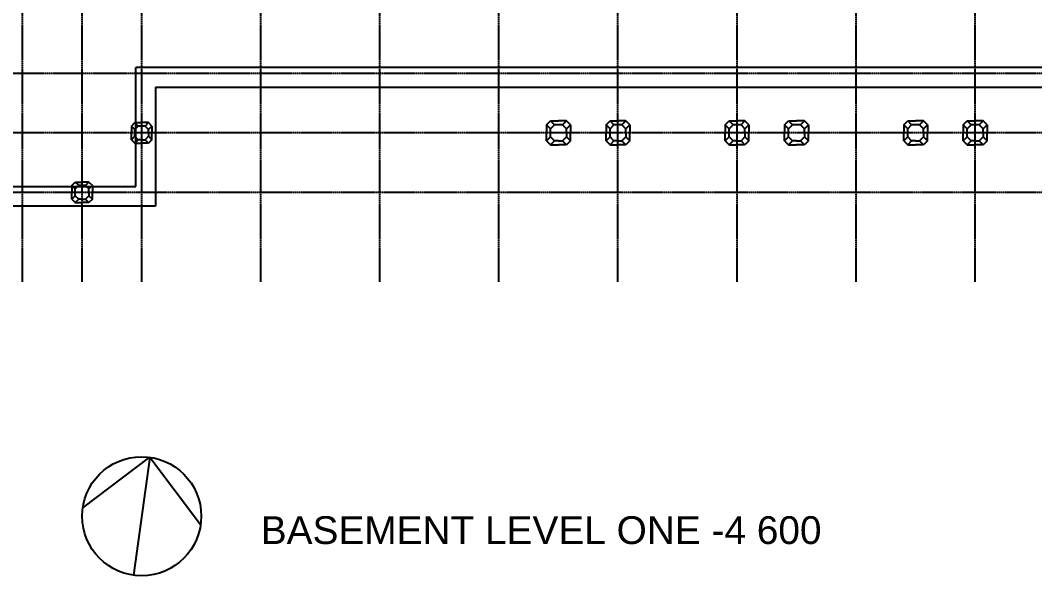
# Model space of a CAD drawing. Header units: millimetres. Extents: x -58291 to 85267, y -25390 to 74943.
# Drawn here: x -26592 to -1033, y -25390 to -11386 of the extents above; entities that cross this region are included whole.
import ezdxf

# ---------------------------------------------------------------- set-up
doc = ezdxf.new("R2010")
doc.units = ezdxf.units.MM
doc.linetypes.add('PCENTRE', pattern=[50.8, 31.75, -6.35, 6.35, -6.35])
doc.linetypes.add('PCENTRE2', pattern=[28.575, 19.05, -3.175, 3.175, -3.175])
for name, color, linetype in [('Basement 01 - General', 1, 'Continuous'), ('Basement 01 - Structural Members', 5, 'Continuous'), ('Basement 01 - Text and Leaders', 1, 'Continuous'), ('Boundaries_and_building_grids', 140, 'PCENTRE2')]:
    doc.layers.add(name, color=color, linetype=linetype)
doc.styles.add('Arial1', font='arial.ttf')

msp = doc.modelspace()

# ---------------------------------------------------------------- linework, layer by layer
at = {"layer": 'Basement 01 - General', "color": 2, "linetype": 'Continuous', "lineweight": -3}
for p, q in [((21617, -12574, -4600), (-23683, -12574, -4600)), ((-23683, -15574, -4600), (-23683, -12574, -4600)), ((-23183, -13074, -4600), (21117, -13074, -4600)), ((-23183, -13074, -4600), (-23183, -16074, -4600)), ((-50383, -15574, -4600), (-23683, -15574, -4600)), ((-23183, -16074, -4600), (-50883, -16074, -4600))]:
    msp.add_line(p, q, dxfattribs=at)
at = {"layer": 'Basement 01 - Structural Members', "color": 5, "linetype": 'Continuous', "lineweight": -3}
for p, q in [((-23791, -14052, -4600), (-23705, -13966, -4600)), ((-23705, -14138, -4600), (-23791, -14052, -4600)), ((-23791, -14052, -4600), (-23791, -14224, -4600)), ((-23619, -14052, -4600), (-23705, -13966, -4600)), ((-23705, -13966, -4600), (-23533, -13966, -4600)), ((-23705, -14138, -4600), (-23619, -14052, -4600)), ((-23533, -14052, -4600), (-23619, -14052, -4600)), ((-23361, -13966, -4600), (-23533, -13966, -4600)), ((-23447, -14052, -4600), (-23533, -14052, -4600)), ((-23447, -14052, -4600), (-23361, -13966, -4600)), ((-23447, -14052, -4600), (-23361, -14138, -4600)), ((-23274, -14052, -4600), (-23361, -13966, -4600)), ((-23361, -14138, -4600), (-23274, -14052, -4600)), ((-23274, -14052, -4600), (-23274, -14224, -4600)), ((-13333, -14024, -4600), (-13233, -13924, -4600)), ((-13333, -14024, -4600), (-13333, -14224, -4600)), ((-13233, -14124, -4600), (-13333, -14024, -4600)), ((-13233, -13924, -4600), (-13033, -13924, -4600)), ((-13133, -14024, -4600), (-13233, -13924, -4600)), ((-13233, -14124, -4600), (-13133, -14024, -4600)), ((-13033, -14024, -4600), (-13133, -14024, -4600)), ((-12833, -13924, -4600), (-13033, -13924, -4600)), ((-12933, -14024, -4600), (-13033, -14024, -4600)), ((-12933, -14024, -4600), (-12833, -13924, -4600)), ((-12933, -14024, -4600), (-12833, -14124, -4600)), ((-12733, -14024, -4600), (-12833, -13924, -4600)), ((-12833, -14124, -4600), (-12733, -14024, -4600)), ((-12733, -14024, -4600), (-12733, -14224, -4600)), ((-11833, -14024, -4600), (-11733, -13924, -4600)), ((-11733, -14124, -4600), (-11833, -14024, -4600)), ((-11833, -14024, -4600), (-11833, -14224, -4600)), ((-11733, -13924, -4600), (-11533, -13924, -4600)), ((-11633, -14024, -4600), (-11733, -13924, -4600)), ((-11733, -14124, -4600), (-11633, -14024, -4600)), ((-11533, -14024, -4600), (-11633, -14024, -4600)), ((-11333, -13924, -4600), (-11533, -13924, -4600)), ((-11433, -14024, -4600), (-11533, -14024, -4600)), ((-11433, -14024, -4600), (-11333, -13924, -4600)), ((-11433, -14024, -4600), (-11333, -14124, -4600)), ((-11233, -14024, -4600), (-11333, -13924, -4600)), ((-11333, -14124, -4600), (-11233, -14024, -4600)), ((-11233, -14024, -4600), (-11233, -14224, -4600)), ((-8833, -14024, -4600), (-8733, -13924, -4600)), ((-8833, -14024, -4600), (-8833, -14224, -4600)), ((-8733, -14124, -4600), (-8833, -14024, -4600)), ((-8733, -13924, -4600), (-8533, -13924, -4600)), ((-8633, -14024, -4600), (-8733, -13924, -4600)), ((-8733, -14124, -4600), (-8633, -14024, -4600)), ((-8533, -14024, -4600), (-8633, -14024, -4600)), ((-8333, -13924, -4600), (-8533, -13924, -4600)), ((-8433, -14024, -4600), (-8533, -14024, -4600)), ((-8433, -14024, -4600), (-8333, -13924, -4600)), ((-8433, -14024, -4600), (-8333, -14124, -4600)), ((-8233, -14024, -4600), (-8333, -13924, -4600)), ((-8333, -14124, -4600), (-8233, -14024, -4600)), ((-8233, -14024, -4600), (-8233, -14224, -4600)), ((-7333, -14024, -4600), (-7233, -13924, -4600)), ((-7233, -14124, -4600), (-7333, -14024, -4600)), ((-7333, -14024, -4600), (-7333, -14224, -4600)), ((-7233, -13924, -4600), (-7033, -13924, -4600)), ((-7133, -14024, -4600), (-7233, -13924, -4600)), ((-7233, -14124, -4600), (-7133, -14024, -4600)), ((-7033, -14024, -4600), (-7133, -14024, -4600)), ((-6833, -13924, -4600), (-7033, -13924, -4600)), ((-6933, -14024, -4600), (-7033, -14024, -4600)), ((-6933, -14024, -4600), (-6833, -13924, -4600)), ((-6933, -14024, -4600), (-6833, -14124, -4600)), ((-6733, -14024, -4600), (-6833, -13924, -4600)), ((-6833, -14124, -4600), (-6733, -14024, -4600)), ((-6733, -14024, -4600), (-6733, -14224, -4600)), ((-4333, -14024, -4600), (-4233, -13924, -4600)), ((-4233, -14124, -4600), (-4333, -14024, -4600)), ((-4333, -14024, -4600), (-4333, -14224, -4600)), ((-4233, -13924, -4600), (-4033, -13924, -4600)), ((-4133, -14024, -4600), (-4233, -13924, -4600)), ((-4233, -14124, -4600), (-4133, -14024, -4600)), ((-4033, -14024, -4600), (-4133, -14024, -4600)), ((-3833, -13924, -4600), (-4033, -13924, -4600)), ((-3933, -14024, -4600), (-4033, -14024, -4600)), ((-3933, -14024, -4600), (-3833, -13924, -4600)), ((-3933, -14024, -4600), (-3833, -14124, -4600)), ((-3733, -14024, -4600), (-3833, -13924, -4600)), ((-3833, -14124, -4600), (-3733, -14024, -4600)), ((-3733, -14024, -4600), (-3733, -14224, -4600)), ((-2833, -14024, -4600), (-2733, -13924, -4600)), ((-2833, -14024, -4600), (-2833, -14224, -4600)), ((-2733, -14124, -4600), (-2833, -14024, -4600)), ((-2633, -14024, -4600), (-2733, -13924, -4600)), ((-2733, -13924, -4600), (-2533, -13924, -4600)), ((-2733, -14124, -4600), (-2633, -14024, -4600)), ((-2533, -14024, -4600), (-2633, -14024, -4600)), ((-2333, -13924, -4600), (-2533, -13924, -4600)), ((-2433, -14024, -4600), (-2533, -14024, -4600)), ((-2433, -14024, -4600), (-2333, -13924, -4600)), ((-2433, -14024, -4600), (-2333, -14124, -4600)), ((-2233, -14024, -4600), (-2333, -13924, -4600)), ((-2333, -14124, -4600), (-2233, -14024, -4600)), ((-2233, -14024, -4600), (-2233, -14224, -4600)), ((-23791, -14397, -4600), (-23791, -14224, -4600)), ((-23705, -14310, -4600), (-23791, -14397, -4600)), ((-23705, -14224, -4600), (-23705, -14138, -4600)), ((-23705, -14310, -4600), (-23705, -14224, -4600)), ((-23619, -14397, -4600), (-23705, -14310, -4600)), ((-23361, -14310, -4600), (-23447, -14397, -4600)), ((-23361, -14224, -4600), (-23361, -14138, -4600)), ((-23361, -14224, -4600), (-23361, -14310, -4600)), ((-23361, -14310, -4600), (-23274, -14397, -4600)), ((-23274, -14397, -4600), (-23274, -14224, -4600)), ((-13333, -14424, -4600), (-13333, -14224, -4600)), ((-13233, -14224, -4600), (-13233, -14124, -4600)), ((-13233, -14324, -4600), (-13233, -14224, -4600)), ((-12833, -14224, -4600), (-12833, -14124, -4600)), ((-12833, -14224, -4600), (-12833, -14324, -4600)), ((-12733, -14424, -4600), (-12733, -14224, -4600)), ((-11833, -14424, -4600), (-11833, -14224, -4600)), ((-11733, -14224, -4600), (-11733, -14124, -4600)), ((-11733, -14324, -4600), (-11733, -14224, -4600)), ((-11333, -14224, -4600), (-11333, -14124, -4600)), ((-11333, -14224, -4600), (-11333, -14324, -4600)), ((-11233, -14424, -4600), (-11233, -14224, -4600)), ((-8833, -14424, -4600), (-8833, -14224, -4600)), ((-8733, -14224, -4600), (-8733, -14124, -4600)), ((-8733, -14324, -4600), (-8733, -14224, -4600)), ((-8333, -14224, -4600), (-8333, -14124, -4600)), ((-8333, -14224, -4600), (-8333, -14324, -4600)), ((-8233, -14424, -4600), (-8233, -14224, -4600)), ((-7333, -14424, -4600), (-7333, -14224, -4600)), ((-7233, -14224, -4600), (-7233, -14124, -4600)), ((-7233, -14324, -4600), (-7233, -14224, -4600)), ((-6833, -14224, -4600), (-6833, -14124, -4600)), ((-6833, -14224, -4600), (-6833, -14324, -4600)), ((-6733, -14424, -4600), (-6733, -14224, -4600)), ((-4333, -14424, -4600), (-4333, -14224, -4600)), ((-4233, -14224, -4600), (-4233, -14124, -4600)), ((-4233, -14324, -4600), (-4233, -14224, -4600)), ((-3833, -14224, -4600), (-3833, -14124, -4600)), ((-3833, -14224, -4600), (-3833, -14324, -4600)), ((-3733, -14424, -4600), (-3733, -14224, -4600)), ((-2833, -14424, -4600), (-2833, -14224, -4600)), ((-2733, -14224, -4600), (-2733, -14124, -4600)), ((-2733, -14324, -4600), (-2733, -14224, -4600)), ((-2333, -14224, -4600), (-2333, -14124, -4600)), ((-2333, -14224, -4600), (-2333, -14324, -4600)), ((-2233, -14424, -4600), (-2233, -14224, -4600)), ((-23791, -14397, -4600), (-23705, -14483, -4600)), ((-23619, -14397, -4600), (-23705, -14483, -4600)), ((-23705, -14483, -4600), (-23533, -14483, -4600)), ((-23533, -14397, -4600), (-23619, -14397, -4600)), ((-23533, -14397, -4600), (-23447, -14397, -4600)), ((-23361, -14483, -4600), (-23533, -14483, -4600)), ((-23447, -14397, -4600), (-23361, -14483, -4600)), ((-23274, -14397, -4600), (-23361, -14483, -4600)), ((-13233, -14324, -4600), (-13333, -14424, -4600)), ((-13333, -14424, -4600), (-13233, -14524, -4600)), ((-13133, -14424, -4600), (-13233, -14324, -4600)), ((-13133, -14424, -4600), (-13233, -14524, -4600)), ((-13233, -14524, -4600), (-13033, -14524, -4600)), ((-13033, -14424, -4600), (-13133, -14424, -4600)), ((-13033, -14424, -4600), (-12933, -14424, -4600)), ((-12833, -14524, -4600), (-13033, -14524, -4600)), ((-12833, -14324, -4600), (-12933, -14424, -4600)), ((-12933, -14424, -4600), (-12833, -14524, -4600)), ((-12833, -14324, -4600), (-12733, -14424, -4600)), ((-12733, -14424, -4600), (-12833, -14524, -4600)), ((-11733, -14324, -4600), (-11833, -14424, -4600)), ((-11833, -14424, -4600), (-11733, -14524, -4600)), ((-11633, -14424, -4600), (-11733, -14324, -4600)), ((-11633, -14424, -4600), (-11733, -14524, -4600)), ((-11733, -14524, -4600), (-11533, -14524, -4600)), ((-11533, -14424, -4600), (-11633, -14424, -4600)), ((-11533, -14424, -4600), (-11433, -14424, -4600)), ((-11333, -14524, -4600), (-11533, -14524, -4600)), ((-11333, -14324, -4600), (-11433, -14424, -4600)), ((-11433, -14424, -4600), (-11333, -14524, -4600)), ((-11333, -14324, -4600), (-11233, -14424, -4600)), ((-11233, -14424, -4600), (-11333, -14524, -4600)), ((-8733, -14324, -4600), (-8833, -14424, -4600)), ((-8833, -14424, -4600), (-8733, -14524, -4600)), ((-8633, -14424, -4600), (-8733, -14324, -4600)), ((-8633, -14424, -4600), (-8733, -14524, -4600)), ((-8733, -14524, -4600), (-8533, -14524, -4600)), ((-8533, -14424, -4600), (-8633, -14424, -4600)), ((-8533, -14424, -4600), (-8433, -14424, -4600)), ((-8333, -14524, -4600), (-8533, -14524, -4600)), ((-8333, -14324, -4600), (-8433, -14424, -4600)), ((-8433, -14424, -4600), (-8333, -14524, -4600)), ((-8333, -14324, -4600), (-8233, -14424, -4600)), ((-8233, -14424, -4600), (-8333, -14524, -4600)), ((-7233, -14324, -4600), (-7333, -14424, -4600)), ((-7333, -14424, -4600), (-7233, -14524, -4600)), ((-7133, -14424, -4600), (-7233, -14324, -4600)), ((-7133, -14424, -4600), (-7233, -14524, -4600)), ((-7233, -14524, -4600), (-7033, -14524, -4600)), ((-7033, -14424, -4600), (-7133, -14424, -4600)), ((-7033, -14424, -4600), (-6933, -14424, -4600)), ((-6833, -14524, -4600), (-7033, -14524, -4600)), ((-6833, -14324, -4600), (-6933, -14424, -4600)), ((-6933, -14424, -4600), (-6833, -14524, -4600)), ((-6833, -14324, -4600), (-6733, -14424, -4600)), ((-6733, -14424, -4600), (-6833, -14524, -4600)), ((-4233, -14324, -4600), (-4333, -14424, -4600)), ((-4333, -14424, -4600), (-4233, -14524, -4600)), ((-4133, -14424, -4600), (-4233, -14324, -4600)), ((-4133, -14424, -4600), (-4233, -14524, -4600)), ((-4233, -14524, -4600), (-4033, -14524, -4600)), ((-4033, -14424, -4600), (-4133, -14424, -4600)), ((-4033, -14424, -4600), (-3933, -14424, -4600)), ((-3833, -14524, -4600), (-4033, -14524, -4600)), ((-3833, -14324, -4600), (-3933, -14424, -4600)), ((-3933, -14424, -4600), (-3833, -14524, -4600)), ((-3833, -14324, -4600), (-3733, -14424, -4600)), ((-3733, -14424, -4600), (-3833, -14524, -4600)), ((-2733, -14324, -4600), (-2833, -14424, -4600)), ((-2833, -14424, -4600), (-2733, -14524, -4600)), ((-2633, -14424, -4600), (-2733, -14324, -4600)), ((-2633, -14424, -4600), (-2733, -14524, -4600)), ((-2733, -14524, -4600), (-2533, -14524, -4600)), ((-2533, -14424, -4600), (-2633, -14424, -4600)), ((-2533, -14424, -4600), (-2433, -14424, -4600)), ((-2333, -14524, -4600), (-2533, -14524, -4600)), ((-2333, -14324, -4600), (-2433, -14424, -4600)), ((-2433, -14424, -4600), (-2333, -14524, -4600)), ((-2333, -14324, -4600), (-2233, -14424, -4600)), ((-2233, -14424, -4600), (-2333, -14524, -4600)), ((-25291, -15552, -4600), (-25205, -15466, -4600)), ((-25205, -15638, -4600), (-25291, -15552, -4600)), ((-25291, -15552, -4600), (-25291, -15724, -4600)), ((-25205, -15466, -4600), (-25033, -15466, -4600)), ((-25119, -15552, -4600), (-25205, -15466, -4600)), ((-25205, -15638, -4600), (-25119, -15552, -4600)), ((-25033, -15552, -4600), (-25119, -15552, -4600)), ((-24861, -15466, -4600), (-25033, -15466, -4600)), ((-24947, -15552, -4600), (-25033, -15552, -4600)), ((-24947, -15552, -4600), (-24861, -15466, -4600)), ((-24947, -15552, -4600), (-24861, -15638, -4600)), ((-24774, -15552, -4600), (-24861, -15466, -4600)), ((-24861, -15638, -4600), (-24774, -15552, -4600)), ((-24774, -15552, -4600), (-24774, -15724, -4600)), ((-25291, -15897, -4600), (-25291, -15724, -4600)), ((-25205, -15810, -4600), (-25291, -15897, -4600)), ((-25205, -15724, -4600), (-25205, -15638, -4600)), ((-25205, -15810, -4600), (-25205, -15724, -4600)), ((-25119, -15897, -4600), (-25205, -15810, -4600)), ((-24861, -15810, -4600), (-24947, -15897, -4600)), ((-24861, -15724, -4600), (-24861, -15638, -4600)), ((-24861, -15724, -4600), (-24861, -15810, -4600)), ((-24861, -15810, -4600), (-24774, -15897, -4600)), ((-24774, -15897, -4600), (-24774, -15724, -4600)), ((-25291, -15897, -4600), (-25205, -15983, -4600)), ((-25119, -15897, -4600), (-25205, -15983, -4600)), ((-25205, -15983, -4600), (-25033, -15983, -4600)), ((-25033, -15897, -4600), (-25119, -15897, -4600)), ((-25033, -15897, -4600), (-24947, -15897, -4600)), ((-24861, -15983, -4600), (-25033, -15983, -4600)), ((-24947, -15897, -4600), (-24861, -15983, -4600)), ((-24774, -15897, -4600), (-24861, -15983, -4600))]:
    msp.add_line(p, q, dxfattribs=at)
at = {"layer": 'Boundaries_and_building_grids', "color": 140, "linetype": 'PCENTRE', "lineweight": -3}
for p, q in [((-26533, -17978), (-26533, 67826)), ((-25033, -17978), (-25033, 67826)), ((-23533, -17978), (-23533, 67826)), ((-20533, -17978), (-20533, 67826)), ((-17533, -17978), (-17533, 67826)), ((-14533, -17978), (-14533, 67826)), ((-11533, -17978), (-11533, 67826)), ((-8533, -17978), (-8533, 67826)), ((-5533, -17978), (-5533, 67826)), ((-2533, -17978), (-2533, 67826)), ((50767, -12724), (-52891, -12724)), ((50767, -14224), (-52891, -14224)), ((50767, -15724), (-52891, -15724))]:
    msp.add_line(p, q, dxfattribs=at)
at = {"layer": 'Boundaries_and_building_grids', "color": 4, "linetype": 'Continuous'}
for p, q in [((-25018, -23681), (-23324, -22404)), ((-23324, -22404), (-23742, -25375)), ((-23324, -22404), (-22047, -24098))]:
    msp.add_line(p, q, dxfattribs=at)
msp.add_circle((-23533, -23890), 1500, dxfattribs=at)

# ---------------------------------------------------------------- texts
at = {"layer": 'Basement 01 - Text and Leaders', "color": 2, "linetype": 'Continuous', "lineweight": -3, "insert": (-20533, -23890, -4600), "char_height": 700, "attachment_point": 1, "style": 'Arial1'}
msp.add_mtext('BASEMENT LEVEL ONE -4 600', dxfattribs=at)

doc.saveas('drawing.dxf')
